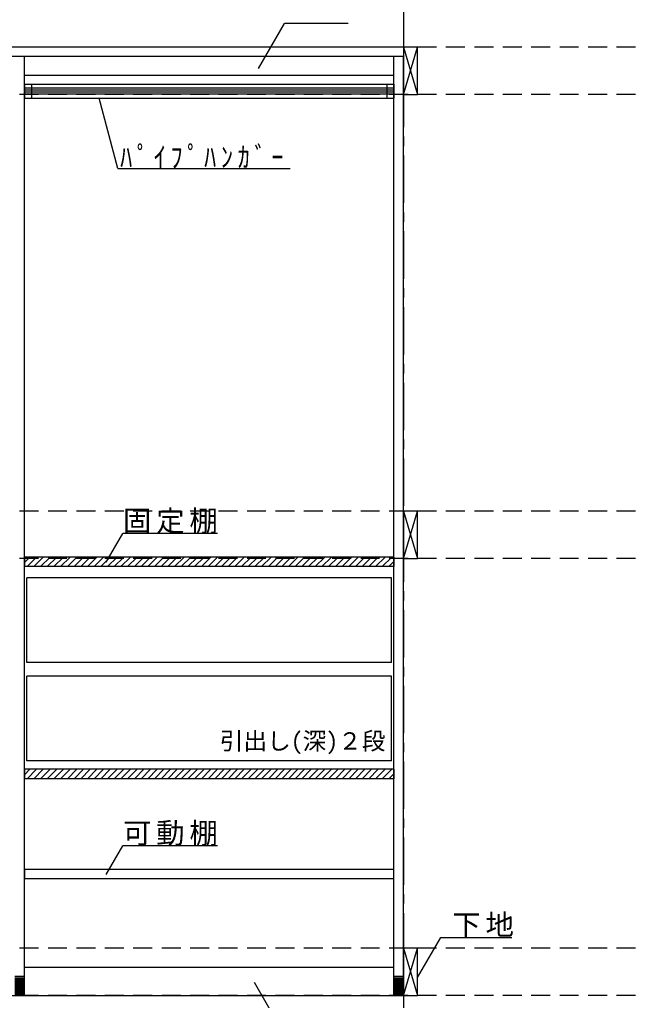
# Model space of a CAD drawing. Units: millimetres at full size, sheet at 1:20; details may follow other scales. Extents: x -3922 to 3878, y -2932 to 2722.
# Drawn here: x -593 to 707, y -1722 to 350 of the extents above; entities that cross this region are included whole.
import ezdxf
from ezdxf.enums import TextEntityAlignment as Align

# ---------------------------------------------------------------- set-up
doc = ezdxf.new("R2010")
doc.units = ezdxf.units.MM
doc.header["$LTSCALE"] = 20
doc.linetypes.add('CHAIN1', pattern=[8, 5, -1, 1, -1])
doc.linetypes.add('DASHED2', pattern=[3, 2, -1])
for name, color, linetype in [('0-2_本体', 2, 'Continuous'), ('0-3_固定棚', 3, 'Continuous'), ('0-4_可動棚', 3, 'Continuous'), ('0-5', 4, 'Continuous'), ('0-6_ﾊﾟｲﾌﾟﾊﾝｶﾞｰ', 4, 'Continuous'), ('0-7_桟木・巾木', 2, 'Continuous'), ('0-8_引き出し', 2, 'Continuous'), ('0-A_文字', 7, 'Continuous'), ('0-B_寸法', 4, 'Continuous'), ('0-C_ハッチ', 4, 'Continuous')]:
    doc.layers.add(name, color=color, linetype=linetype)
doc.styles.add('ＭＳ ゴシック', font='')
doc.styles.get('ＭＳ ゴシック').set_extended_font_data('MS Gothic')

# ---------------------------------------------------------------- blocks, each defined once
blk = doc.blocks.new('R40')
at = {"layer": '0-5', "color": 3}
for p, q in [((10, 18.67), (-10, 18.67)), ((-10, 16), (10, 16)), ((-10, 13.33), (10, 13.33)), ((-10, 10.67), (10, 10.67)), ((-10, 8), (10, 8)), ((-10, 5.33), (10, 5.33)), ((-10, 2.67), (10, 2.67)), ((-10, 0), (10, 0)), ((-10, -2.67), (10, -2.67)), ((-10, -5.33), (10, -5.33)), ((-10, -8), (10, -8)), ((-10, -10.67), (10, -10.67)), ((-10, -13.33), (10, -13.33)), ((-10, -16), (10, -16)), ((-10, -18.67), (10, -18.67))]:
    blk.add_line(p, q, dxfattribs=at)

msp = doc.modelspace()

# ---------------------------------------------------------------- linework, layer by layer
at = {"layer": '0-2_本体', "color": 3}
for p, q in [((216.94, 291.73), (-2203.06, 291.73)), ((216.94, 291.73), (216.94, 271.73)), ((216.94, 271.73), (-2203.06, 271.73)), ((-583.06, -1711.27), (-583.06, 271.73)), ((196.94, -1711.27), (196.94, 271.73)), ((216.94, -1711.27), (216.94, 271.73)), ((-2203.06, -1711.27), (216.94, -1711.27))]:
    msp.add_line(p, q, dxfattribs=at)
at = {"layer": '0-3_固定棚'}
for p, q in [((-583.06, -785.27), (-583.06, -805.27)), ((196.94, -785.27), (-583.06, -785.27)), ((-583.06, -1233.27), (-583.06, -1253.27)), ((196.94, -1233.27), (-583.06, -1233.27))]:
    msp.add_line(p, q, dxfattribs=at)
for points in [[(196.94, -785.27), (196.94, -805.27), (-583.06, -805.27)], [(196.94, -1233.27), (196.94, -1253.27), (-583.06, -1253.27)]]:
    msp.add_lwpolyline(points, dxfattribs=at)
at = {"layer": '0-4_可動棚'}
for p, q in [((-582.06, -1464.77), (-582.06, -1444.77)), ((195.94, -1444.77), (-582.06, -1444.77)), ((195.94, -1444.77), (195.94, -1464.77)), ((195.94, -1464.77), (-582.06, -1464.77))]:
    msp.add_line(p, q, dxfattribs=at)
at = {"layer": '0-6_ﾊﾟｲﾌﾟﾊﾝｶﾞｰ', "color": 3}
for p, q in [((-583.06, 213.73), (-583.06, 183.73)), ((-583.06, 213.73), (196.94, 213.73)), ((196.94, 213.73), (196.94, 183.73)), ((-583.06, 183.73), (196.94, 183.73))]:
    msp.add_line(p, q, dxfattribs=at)
at = {"layer": '0-6_ﾊﾟｲﾌﾟﾊﾝｶﾞｰ', "color": 7}
for p, q in [((-568.06, 213.73), (-568.06, 183.73)), ((181.94, 213.73), (181.94, 183.73))]:
    msp.add_line(p, q, dxfattribs=at)
at = {"layer": '0-6_ﾊﾟｲﾌﾟﾊﾝｶﾞｰ'}
for p, q in [((196.94, 204.73), (-583.06, 204.73)), ((196.94, 200.73), (-583.06, 200.73)), ((196.94, 196.73), (-583.06, 196.73)), ((196.94, 192.73), (-583.06, 192.73))]:
    msp.add_line(p, q, dxfattribs=at)
at = {"layer": '0-7_桟木・巾木', "color": 7}
for p, q in [((196.94, 231.73), (-583.06, 231.73)), ((-583.06, -1651.27), (196.94, -1651.27))]:
    msp.add_line(p, q, dxfattribs=at)
at = {"layer": '0-8_引き出し', "color": 7}
for p, q in [((216.94, 291.73), (246.94, 191.73)), ((216.94, 191.73), (246.94, 291.73)), ((216.94, -688.27), (246.94, -788.27)), ((216.94, -788.27), (246.94, -688.27)), ((216.94, -1611.27), (246.94, -1711.27)), ((216.94, -1711.27), (246.94, -1611.27))]:
    msp.add_line(p, q, dxfattribs=at)
at = {"layer": '0-8_引き出し'}
for p, q in [((-578.06, -1007.77), (-578.06, -828.77)), ((191.94, -828.77), (-578.06, -828.77)), ((191.94, -1007.77), (191.94, -828.77)), ((191.94, -1007.77), (-578.06, -1007.77)), ((-578.06, -1215.77), (-578.06, -1036.77)), ((191.94, -1036.77), (-578.06, -1036.77)), ((191.94, -1215.77), (191.94, -1036.77)), ((191.94, -1215.77), (-578.06, -1215.77))]:
    msp.add_line(p, q, dxfattribs=at)
at = {"layer": '0-8_引き出し', "color": 3}
for points in [[(246.94, 191.73), (246.94, 291.73), (216.94, 291.73), (216.94, 191.73)], [(246.94, -788.27), (246.94, -688.27), (216.94, -688.27), (216.94, -788.27)], [(246.94, -1711.27), (246.94, -1611.27), (216.94, -1611.27), (216.94, -1711.27)]]:
    msp.add_lwpolyline(points, close=True, dxfattribs=at)
at = {"layer": '0-A_文字', "linetype": 'CHAIN1'}
msp.add_line((216.94, 1822.73), (216.94, -1811.27), dxfattribs=at)
at = {"layer": '0-A_文字'}
for p, q in [((-88.68, 246.66), (-33.85, 341.62)), ((100.74, 341.62), (-33.85, 341.62)), ((-385.67, 35.43), (-425.41, 183.73)), ((-385.67, 35.43), (-22.1, 35.43)), ((-410.05, -796.33), (-375.03, -735.68)), ((-175.03, -735.68), (-375.03, -735.68)), ((-410.05, -1455.83), (-375.03, -1395.18)), ((-175.03, -1395.18), (-375.03, -1395.18)), ((-98.06, -1683.02), (-33.85, -1794.24))]:
    msp.add_line(p, q, dxfattribs=at)
msp.add_lwpolyline([(246.94, -1672.95), (295.71, -1588.48), (446.24, -1588.48)], dxfattribs=at)
at = {"layer": '0-B_寸法', "linetype": 'DASHED2'}
for p, q in [((2146.94, 291.73), (-2203.06, 291.73)), ((2146.94, 191.73), (-2203.06, 191.73)), ((2146.94, -688.27), (-2203.06, -688.27)), ((2146.94, -788.27), (-2203.06, -788.27)), ((2146.94, -1611.27), (-2203.06, -1611.27)), ((2146.94, -1711.27), (-2203.06, -1711.27))]:
    msp.add_line(p, q, dxfattribs=at)
at = {"layer": '0-C_ハッチ'}
for p, q in [((-583.06, -797.01), (-571.32, -785.27)), ((-577.18, -805.27), (-557.18, -785.27)), ((-563.03, -805.27), (-543.03, -785.27)), ((-548.89, -805.27), (-528.89, -785.27)), ((-534.75, -805.27), (-514.75, -785.27)), ((-520.61, -805.27), (-500.61, -785.27)), ((-506.47, -805.27), (-486.47, -785.27)), ((-492.32, -805.27), (-472.32, -785.27)), ((-478.18, -805.27), (-458.18, -785.27)), ((-464.04, -805.27), (-444.04, -785.27)), ((-449.9, -805.27), (-429.9, -785.27)), ((-435.76, -805.27), (-415.76, -785.27)), ((-421.61, -805.27), (-401.61, -785.27)), ((-407.47, -805.27), (-387.47, -785.27)), ((-393.33, -805.27), (-373.33, -785.27)), ((-379.19, -805.27), (-359.19, -785.27)), ((-365.04, -805.27), (-345.04, -785.27)), ((-350.9, -805.27), (-330.9, -785.27)), ((-336.76, -805.27), (-316.76, -785.27)), ((-322.62, -805.27), (-302.62, -785.27)), ((-308.48, -805.27), (-288.48, -785.27)), ((-294.33, -805.27), (-274.33, -785.27)), ((-280.19, -805.27), (-260.19, -785.27)), ((-266.05, -805.27), (-246.05, -785.27)), ((-251.91, -805.27), (-231.91, -785.27)), ((-237.77, -805.27), (-217.77, -785.27)), ((-223.62, -805.27), (-203.62, -785.27)), ((-209.48, -805.27), (-189.48, -785.27)), ((-195.34, -805.27), (-175.34, -785.27)), ((-181.2, -805.27), (-161.2, -785.27)), ((-167.05, -805.27), (-147.05, -785.27)), ((-152.91, -805.27), (-132.91, -785.27)), ((-138.77, -805.27), (-118.77, -785.27)), ((-124.63, -805.27), (-104.63, -785.27)), ((-110.49, -805.27), (-90.49, -785.27)), ((-96.34, -805.27), (-76.34, -785.27)), ((-82.2, -805.27), (-62.2, -785.27)), ((-68.06, -805.27), (-48.06, -785.27)), ((-53.92, -805.27), (-33.92, -785.27)), ((-39.78, -805.27), (-19.78, -785.27)), ((-25.63, -805.27), (-5.63, -785.27)), ((-11.49, -805.27), (8.51, -785.27)), ((2.65, -805.27), (22.65, -785.27)), ((16.79, -805.27), (36.79, -785.27)), ((30.94, -805.27), (50.94, -785.27)), ((45.08, -805.27), (65.08, -785.27)), ((59.22, -805.27), (79.22, -785.27)), ((73.36, -805.27), (93.36, -785.27)), ((87.5, -805.27), (107.5, -785.27)), ((101.65, -805.27), (121.65, -785.27)), ((115.79, -805.27), (135.79, -785.27)), ((129.93, -805.27), (149.93, -785.27)), ((144.07, -805.27), (164.07, -785.27)), ((158.21, -805.27), (178.21, -785.27)), ((172.36, -805.27), (192.36, -785.27)), ((186.5, -805.27), (196.94, -794.83)), ((-583.06, -1245.01), (-571.32, -1233.27)), ((-577.18, -1253.27), (-557.18, -1233.27)), ((-563.03, -1253.27), (-543.03, -1233.27)), ((-548.89, -1253.27), (-528.89, -1233.27)), ((-534.75, -1253.27), (-514.75, -1233.27)), ((-520.61, -1253.27), (-500.61, -1233.27)), ((-506.47, -1253.27), (-486.47, -1233.27)), ((-492.32, -1253.27), (-472.32, -1233.27)), ((-478.18, -1253.27), (-458.18, -1233.27)), ((-464.04, -1253.27), (-444.04, -1233.27)), ((-449.9, -1253.27), (-429.9, -1233.27)), ((-435.76, -1253.27), (-415.76, -1233.27)), ((-421.61, -1253.27), (-401.61, -1233.27)), ((-407.47, -1253.27), (-387.47, -1233.27)), ((-393.33, -1253.27), (-373.33, -1233.27)), ((-379.19, -1253.27), (-359.19, -1233.27)), ((-365.04, -1253.27), (-345.04, -1233.27)), ((-350.9, -1253.27), (-330.9, -1233.27)), ((-336.76, -1253.27), (-316.76, -1233.27)), ((-322.62, -1253.27), (-302.62, -1233.27)), ((-308.48, -1253.27), (-288.48, -1233.27)), ((-294.33, -1253.27), (-274.33, -1233.27)), ((-280.19, -1253.27), (-260.19, -1233.27)), ((-266.05, -1253.27), (-246.05, -1233.27)), ((-251.91, -1253.27), (-231.91, -1233.27)), ((-237.77, -1253.27), (-217.77, -1233.27)), ((-223.62, -1253.27), (-203.62, -1233.27)), ((-209.48, -1253.27), (-189.48, -1233.27)), ((-195.34, -1253.27), (-175.34, -1233.27)), ((-181.2, -1253.27), (-161.2, -1233.27)), ((-167.05, -1253.27), (-147.05, -1233.27)), ((-152.91, -1253.27), (-132.91, -1233.27)), ((-138.77, -1253.27), (-118.77, -1233.27)), ((-124.63, -1253.27), (-104.63, -1233.27)), ((-110.49, -1253.27), (-90.49, -1233.27)), ((-96.34, -1253.27), (-76.34, -1233.27)), ((-82.2, -1253.27), (-62.2, -1233.27)), ((-68.06, -1253.27), (-48.06, -1233.27)), ((-53.92, -1253.27), (-33.92, -1233.27)), ((-39.78, -1253.27), (-19.78, -1233.27)), ((-25.63, -1253.27), (-5.63, -1233.27)), ((-11.49, -1253.27), (8.51, -1233.27)), ((2.65, -1253.27), (22.65, -1233.27)), ((16.79, -1253.27), (36.79, -1233.27)), ((30.94, -1253.27), (50.94, -1233.27)), ((45.08, -1253.27), (65.08, -1233.27)), ((59.22, -1253.27), (79.22, -1233.27)), ((73.36, -1253.27), (93.36, -1233.27)), ((87.5, -1253.27), (107.5, -1233.27)), ((101.65, -1253.27), (121.65, -1233.27)), ((115.79, -1253.27), (135.79, -1233.27)), ((129.93, -1253.27), (149.93, -1233.27)), ((144.07, -1253.27), (164.07, -1233.27)), ((158.21, -1253.27), (178.21, -1233.27)), ((172.36, -1253.27), (192.36, -1233.27)), ((186.5, -1253.27), (196.94, -1242.83))]:
    msp.add_line(p, q, dxfattribs=at)

# ---------------------------------------------------------------- block references
at = {"layer": '0-5'}
for p in [(-593.06, -1689.93), (206.94, -1689.93)]:
    msp.add_blockref('R40', p, dxfattribs=at)

# ---------------------------------------------------------------- texts
at = {"layer": '0-A_文字', "style": 'ＭＳ ゴシック'}
msp.add_text('引出し(深)２段', height=36.66, dxfattribs=at).set_placement((-170.62, -1202.95), align=Align.BOTTOM_LEFT)
at = {"layer": '0-A_文字', "char_height": 43.99, "attachment_point": 7, "style": 'ＭＳ ゴシック'}
for s, insert in [('\\T1.39;\\W0.85;ﾊﾟｲﾌﾟﾊﾝｶﾞｰ', (-380.82, 35.43)), ('\\T1.17;固定棚', (-375.03, -735.68)), ('\\T1.17;可動棚', (-375.03, -1395.18)), ('\\T1.17;下地', (320.21, -1588.48))]:
    msp.add_mtext(s, dxfattribs=dict(at, insert=insert))

doc.saveas('drawing.dxf')
